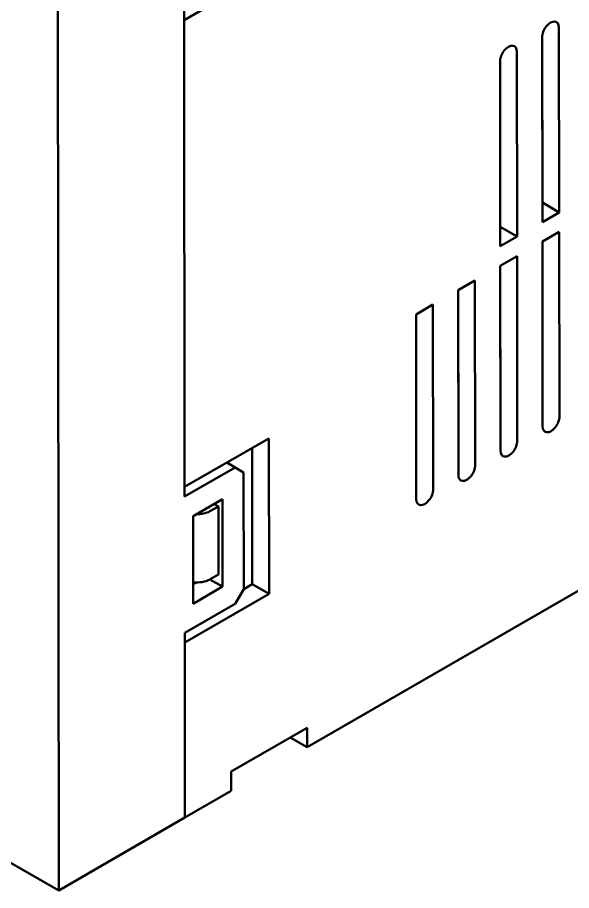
# Model space of a CAD drawing. Header units: millimetres. Extents: x 2121 to 4904, y 892 to 1933.
# Drawn here: x 3061.5 to 3131.3, y 1463.2 to 1573.2 of the extents above; entities that cross this region are included whole.
import ezdxf

# ---------------------------------------------------------------- set-up
doc = ezdxf.new("R2010")
doc.units = ezdxf.units.MM
doc.header["$LTSCALE"] = 1.8
doc.layers.add('외형선(ISO)', color=7, linetype='Continuous', lineweight=50)

msp = doc.modelspace()

# ---------------------------------------------------------------- linework, layer by layer
at = {"layer": '외형선(ISO)'}
for p, q in [((3066.71, 1463.19), (3066.47, 1677.66)), ((3280.97, 1586.89), (3098, 1481.25)), ((3093.12, 1578.99), (3082.51, 1572.87)), ((3082.51, 1574.09), (3082.58, 1512.82)), ((3082.51, 1572.87), (3082.58, 1514.04)), ((3129.74, 1571.93), (3129.77, 1548.64)), ((3127.65, 1549.87), (3127.62, 1570.79)), ((3127.65, 1547.42), (3127.62, 1570.7)), ((3124.44, 1568.87), (3124.47, 1545.58)), ((3122.34, 1546.8), (3122.32, 1567.73)), ((3122.34, 1544.36), (3122.32, 1567.64)), ((3127.64, 1549.86), (3127.65, 1549.87)), ((3129.77, 1548.64), (3127.65, 1549.87)), ((3129.77, 1548.64), (3127.65, 1547.42)), ((3122.34, 1546.8), (3122.34, 1546.8)), ((3124.47, 1545.58), (3122.34, 1546.8)), ((3127.65, 1544.97), (3129.77, 1546.19)), ((3129.77, 1546.19), (3129.8, 1522.91)), ((3124.47, 1545.58), (3122.34, 1544.36)), ((3127.68, 1524.13), (3127.65, 1544.97)), ((3127.68, 1521.68), (3127.65, 1544.97)), ((3122.35, 1541.91), (3124.47, 1543.13)), ((3124.47, 1543.13), (3124.49, 1519.85)), ((3122.37, 1521.07), (3122.35, 1541.91)), ((3122.37, 1518.62), (3122.35, 1541.91)), ((3117.04, 1538.84), (3119.16, 1540.07)), ((3119.16, 1540.07), (3119.19, 1516.78)), ((3117.07, 1515.56), (3117.04, 1538.84)), ((3117.07, 1518.01), (3117.05, 1538.85)), ((3111.74, 1535.78), (3113.86, 1537.01)), ((3113.86, 1537.01), (3113.89, 1513.72)), ((3111.77, 1514.94), (3111.74, 1535.78)), ((3111.77, 1512.5), (3111.74, 1535.78)), ((3082.58, 1514.04), (3093.18, 1520.16)), ((3093.18, 1520.16), (3093.21, 1500.56)), ((3066.71, 1463.19), (2971.25, 1518.16)), ((3091.08, 1501.78), (3091.07, 1518.94)), ((3087.88, 1517.1), (3088.94, 1516.49)), ((3082.58, 1512.82), (3088.94, 1516.49)), ((3088.94, 1516.49), (3090, 1515.88)), ((3090, 1515.88), (3090.02, 1501.17)), ((3083.64, 1510.36), (3087.36, 1512.51)), ((3085.77, 1510.97), (3086.83, 1511.59)), ((3086.29, 1511.89), (3086.83, 1511.59)), ((3086.83, 1511.59), (3086.84, 1503.01)), ((3087.36, 1512.51), (3087.37, 1501.48)), ((3083.66, 1499.33), (3083.64, 1510.36)), ((3086.84, 1503.01), (3085.78, 1502.4)), ((3084.06, 1502.02), (3083.65, 1501.78)), ((3087.37, 1501.48), (3085.77, 1502.39)), ((3090.02, 1501.16), (3091.08, 1501.78)), ((3093.21, 1500.56), (3091.08, 1501.78)), ((3093.21, 1500.56), (3082.6, 1494.43)), ((3087.37, 1501.48), (3083.66, 1499.33)), ((3090.02, 1501.17), (3088.96, 1499.33)), ((3088.96, 1499.33), (3082.6, 1495.66)), ((3082.6, 1495.66), (3082.62, 1472.37)), ((3082.6, 1494.43), (3082.62, 1472.37)), ((3088.45, 1478.19), (3098, 1483.7)), ((3098, 1483.7), (3098, 1481.25)), ((3098, 1481.25), (3095.88, 1482.48)), ((3088.46, 1475.74), (3088.45, 1478.19)), ((3088.46, 1475.74), (3082.62, 1472.37)), ((3082.62, 1472.37), (3066.71, 1463.19))]:
    msp.add_line(p, q, dxfattribs=at)
for centre, major_axis, ratio, start_param, end_param in [((3128.68, 1571.32), (0.75, 1.3), 0.578096, 5.49714, 8.638733), ((3123.38, 1568.26), (0.75, 1.3), 0.578096, 5.49714, 8.638733), ((3126.62, 1523.52), (0.75, 1.3), 0.578096, 5.425294, 5.49714), ((3128.74, 1522.3), (-0.75, -1.3), 0.578096, 5.49714, 8.638733), ((3121.31, 1520.46), (0.75, 1.3), 0.578096, 5.425294, 5.49714), ((3123.43, 1519.23), (-0.75, -1.3), 0.578096, 5.49714, 8.638733), ((3116.01, 1517.39), (0.75, 1.3), 0.578096, 5.425294, 5.49714), ((3118.13, 1516.17), (-0.75, -1.3), 0.578096, 5.49714, 8.638733), ((3110.71, 1514.33), (0.75, 1.3), 0.578096, 5.425294, 5.49714), ((3112.83, 1513.11), (-0.75, -1.3), 0.578096, 5.49714, 8.638733), ((3084.17, 1511.89), (-2.25, 0), 0.576604, 1.512168, 2.355549), ((3084.18, 1503.31), (2.25, 0), 0.576604, 4.473039, 5.497142)]:
    msp.add_ellipse(centre, major_axis=major_axis, ratio=ratio, start_param=start_param, end_param=end_param, dxfattribs=at)

doc.saveas('drawing.dxf')
